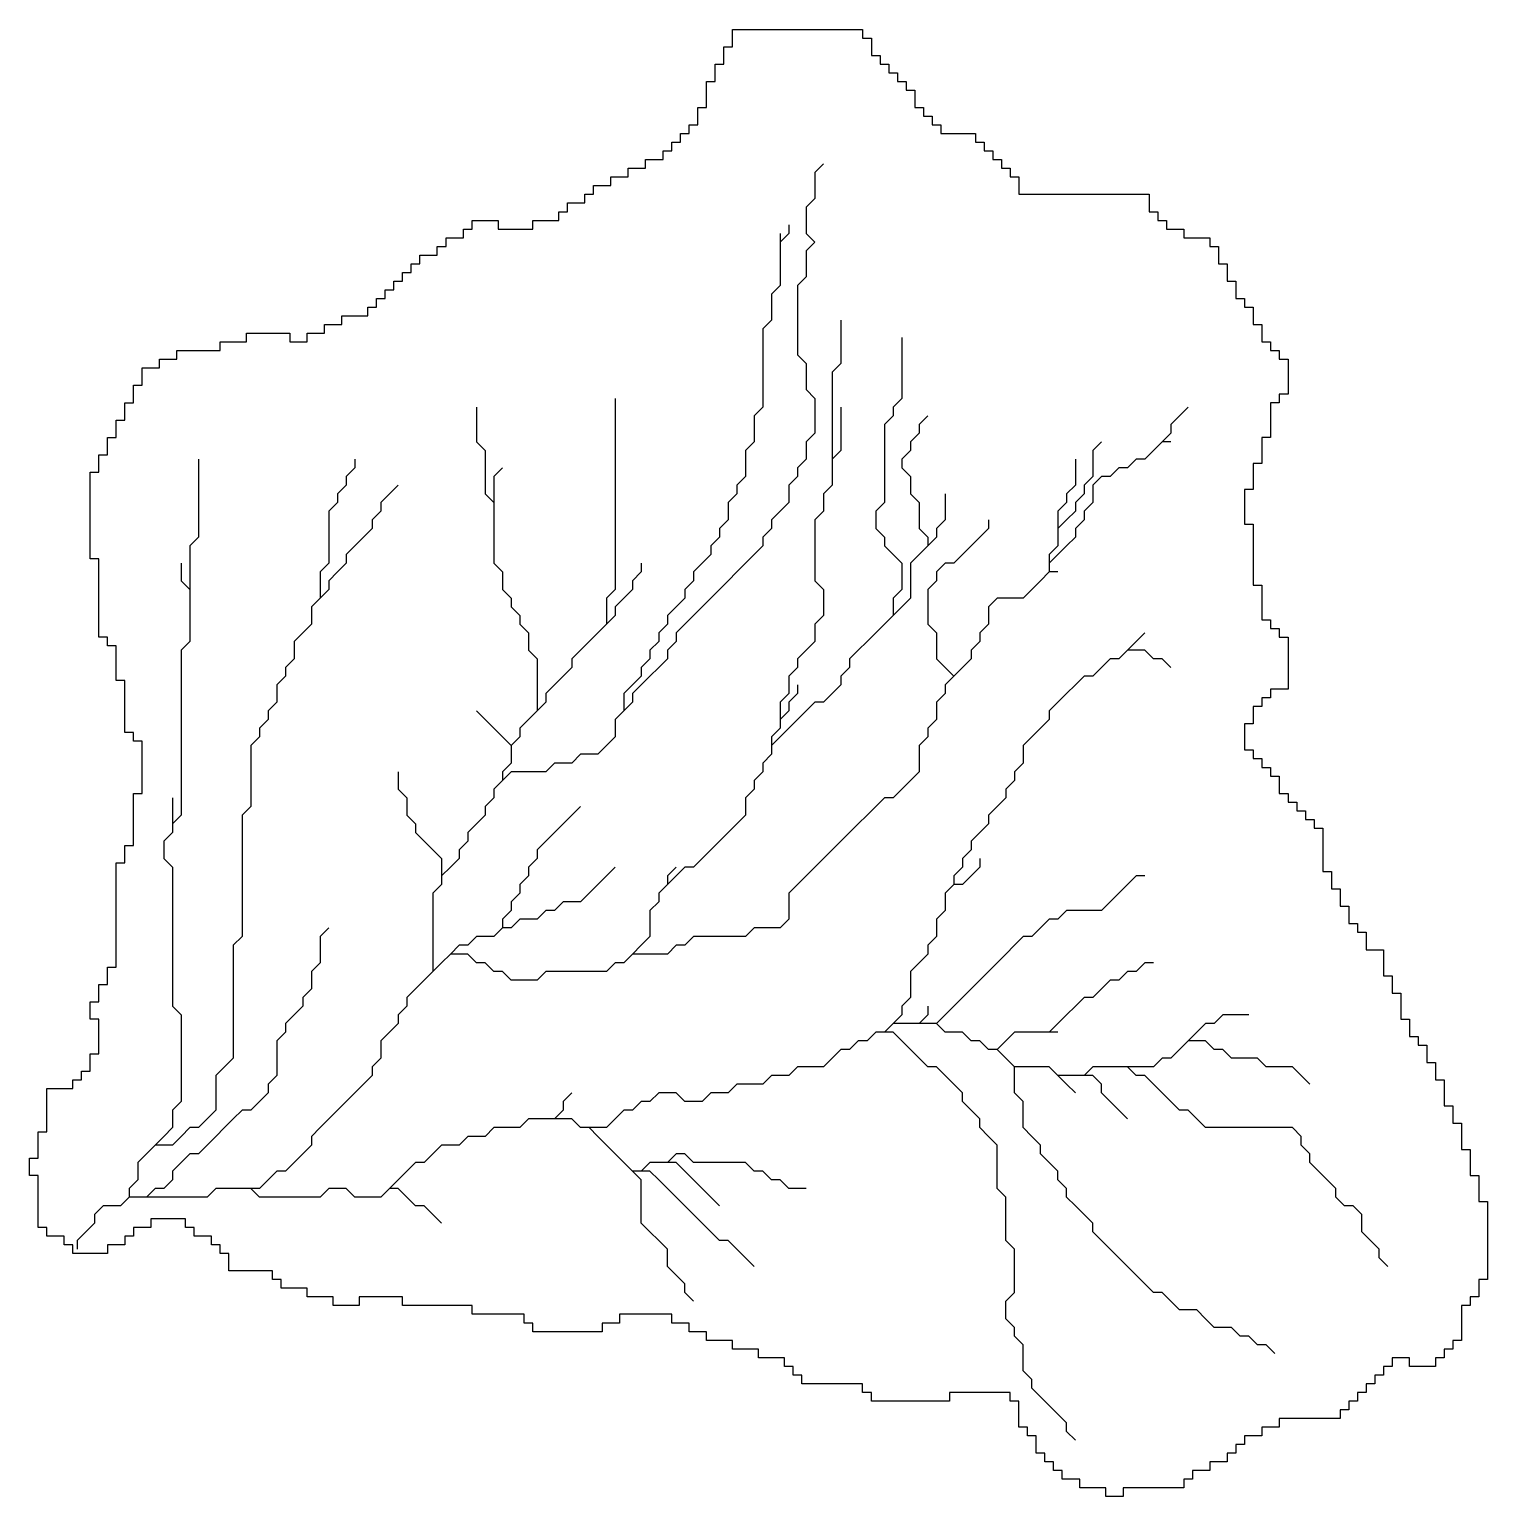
# Model space of a CAD drawing. Header units: metres. Extents: x 1638650 to 1640330, y 5112520 to 5114210.
import ezdxf

# ---------------------------------------------------------------- set-up
doc = ezdxf.new("R2010")
doc.units = ezdxf.units.M
doc.header["$MEASUREMENT"] = 0
doc.layers.add('basin', color=7, linetype='Continuous')
doc.layers.add('network', color=7, linetype='Continuous')

msp = doc.modelspace()

# ---------------------------------------------------------------- linework, layer by layer
at = {"layer": 'basin'}
msp.add_lwpolyline([(1639030, 5112740), (1639000, 5112740), (1639000, 5112750), (1638970, 5112750), (1638970, 5112760), (1638940, 5112760), (1638940, 5112770), (1638930, 5112770), (1638930, 5112780), (1638880, 5112780), (1638880, 5112800), (1638870, 5112800), (1638870, 5112810), (1638860, 5112810), (1638860, 5112820), (1638840, 5112820), (1638840, 5112830), (1638830, 5112830), (1638830, 5112840), (1638800, 5112840), (1638790, 5112840), (1638790, 5112830), (1638770, 5112830), (1638770, 5112820), (1638760, 5112820), (1638760, 5112810), (1638740, 5112810), (1638740, 5112800), (1638700, 5112800), (1638700, 5112810), (1638690, 5112810), (1638690, 5112820), (1638670, 5112820), (1638670, 5112830), (1638660, 5112830), (1638660, 5112890), (1638650, 5112890), (1638650, 5112910), (1638660, 5112910), (1638660, 5112940), (1638670, 5112940), (1638670, 5112990), (1638700, 5112990), (1638700, 5113000), (1638710, 5113000), (1638710, 5113010), (1638720, 5113010), (1638720, 5113020), (1638720, 5113030), (1638730, 5113030), (1638730, 5113070), (1638720, 5113070), (1638720, 5113090), (1638730, 5113090), (1638730, 5113110), (1638740, 5113110), (1638740, 5113130), (1638750, 5113130), (1638750, 5113250), (1638760, 5113250), (1638760, 5113270), (1638770, 5113270), (1638770, 5113330), (1638780, 5113330), (1638780, 5113380), (1638780, 5113390), (1638770, 5113390), (1638770, 5113400), (1638760, 5113400), (1638760, 5113460), (1638750, 5113460), (1638750, 5113500), (1638740, 5113500), (1638740, 5113510), (1638730, 5113510), (1638730, 5113580), (1638730, 5113600), (1638720, 5113600), (1638720, 5113700), (1638730, 5113700), (1638730, 5113720), (1638740, 5113720), (1638740, 5113740), (1638750, 5113740), (1638750, 5113760), (1638760, 5113760), (1638760, 5113780), (1638770, 5113780), (1638770, 5113800), (1638780, 5113800), (1638780, 5113820), (1638800, 5113820), (1638800, 5113830), (1638820, 5113830), (1638820, 5113840), (1638840, 5113840), (1638870, 5113840), (1638870, 5113850), (1638900, 5113850), (1638900, 5113860), (1638950, 5113860), (1638950, 5113850), (1638970, 5113850), (1638970, 5113860), (1638980, 5113860), (1638990, 5113860), (1638990, 5113870), (1639010, 5113870), (1639010, 5113880), (1639040, 5113880), (1639040, 5113890), (1639050, 5113890), (1639050, 5113900), (1639060, 5113900), (1639060, 5113910), (1639070, 5113910), (1639070, 5113920), (1639080, 5113920), (1639080, 5113930), (1639090, 5113930), (1639090, 5113940), (1639100, 5113940), (1639100, 5113950), (1639120, 5113950), (1639120, 5113960), (1639130, 5113960), (1639130, 5113970), (1639150, 5113970), (1639150, 5113980), (1639160, 5113980), (1639160, 5113990), (1639190, 5113990), (1639190, 5113980), (1639200, 5113980), (1639230, 5113980), (1639230, 5113990), (1639260, 5113990), (1639260, 5114000), (1639270, 5114000), (1639270, 5114010), (1639290, 5114010), (1639290, 5114020), (1639300, 5114020), (1639300, 5114030), (1639320, 5114030), (1639320, 5114040), (1639330, 5114040), (1639340, 5114040), (1639340, 5114050), (1639360, 5114050), (1639360, 5114060), (1639380, 5114060), (1639380, 5114070), (1639390, 5114070), (1639390, 5114080), (1639400, 5114080), (1639400, 5114090), (1639410, 5114090), (1639410, 5114100), (1639420, 5114100), (1639420, 5114120), (1639430, 5114120), (1639430, 5114150), (1639440, 5114150), (1639440, 5114170), (1639450, 5114170), (1639450, 5114180), (1639450, 5114190), (1639460, 5114190), (1639460, 5114210), (1639520, 5114210), (1639610, 5114210), (1639610, 5114200), (1639620, 5114200), (1639620, 5114180), (1639630, 5114180), (1639630, 5114170), (1639640, 5114170), (1639640, 5114160), (1639650, 5114160), (1639650, 5114150), (1639660, 5114150), (1639660, 5114140), (1639670, 5114140), (1639670, 5114120), (1639680, 5114120), (1639680, 5114110), (1639690, 5114110), (1639690, 5114100), (1639700, 5114100), (1639700, 5114090), (1639720, 5114090), (1639740, 5114090), (1639740, 5114080), (1639750, 5114080), (1639750, 5114070), (1639760, 5114070), (1639760, 5114060), (1639770, 5114060), (1639770, 5114050), (1639780, 5114050), (1639780, 5114040), (1639790, 5114040), (1639790, 5114020), (1639830, 5114020), (1639940, 5114020), (1639940, 5114000), (1639950, 5114000), (1639950, 5113990), (1639960, 5113990), (1639960, 5113980), (1639980, 5113980), (1639980, 5113970), (1640010, 5113970), (1640010, 5113960), (1640020, 5113960), (1640020, 5113940), (1640030, 5113940), (1640030, 5113920), (1640040, 5113920), (1640040, 5113900), (1640050, 5113900), (1640050, 5113890), (1640060, 5113890), (1640060, 5113870), (1640070, 5113870), (1640070, 5113850), (1640080, 5113850), (1640080, 5113840), (1640090, 5113840), (1640090, 5113830), (1640100, 5113830), (1640100, 5113790), (1640090, 5113790), (1640090, 5113780), (1640080, 5113780), (1640080, 5113740), (1640070, 5113740), (1640070, 5113710), (1640060, 5113710), (1640060, 5113700), (1640060, 5113680), (1640050, 5113680), (1640050, 5113640), (1640060, 5113640), (1640060, 5113570), (1640070, 5113570), (1640070, 5113530), (1640080, 5113530), (1640080, 5113520), (1640090, 5113520), (1640090, 5113510), (1640100, 5113510), (1640100, 5113450), (1640080, 5113450), (1640080, 5113440), (1640070, 5113440), (1640070, 5113430), (1640060, 5113430), (1640060, 5113410), (1640050, 5113410), (1640050, 5113390), (1640050, 5113380), (1640060, 5113380), (1640060, 5113370), (1640070, 5113370), (1640070, 5113360), (1640080, 5113360), (1640080, 5113350), (1640090, 5113350), (1640090, 5113330), (1640100, 5113330), (1640100, 5113320), (1640110, 5113320), (1640110, 5113310), (1640120, 5113310), (1640120, 5113300), (1640130, 5113300), (1640130, 5113290), (1640140, 5113290), (1640140, 5113240), (1640150, 5113240), (1640150, 5113220), (1640160, 5113220), (1640160, 5113200), (1640170, 5113200), (1640170, 5113180), (1640180, 5113180), (1640180, 5113170), (1640190, 5113170), (1640190, 5113150), (1640210, 5113150), (1640210, 5113120), (1640220, 5113120), (1640220, 5113100), (1640230, 5113100), (1640230, 5113070), (1640240, 5113070), (1640240, 5113050), (1640250, 5113050), (1640250, 5113040), (1640260, 5113040), (1640260, 5113020), (1640270, 5113020), (1640270, 5113000), (1640280, 5113000), (1640280, 5112970), (1640290, 5112970), (1640290, 5112950), (1640300, 5112950), (1640300, 5112920), (1640310, 5112920), (1640310, 5112900), (1640310, 5112890), (1640320, 5112890), (1640320, 5112860), (1640330, 5112860), (1640330, 5112770), (1640320, 5112770), (1640320, 5112750), (1640310, 5112750), (1640310, 5112740), (1640300, 5112740), (1640300, 5112700), (1640290, 5112700), (1640290, 5112690), (1640280, 5112690), (1640280, 5112680), (1640270, 5112680), (1640270, 5112670), (1640240, 5112670), (1640240, 5112680), (1640220, 5112680), (1640220, 5112670), (1640210, 5112670), (1640210, 5112660), (1640200, 5112660), (1640200, 5112650), (1640190, 5112650), (1640190, 5112640), (1640180, 5112640), (1640180, 5112630), (1640170, 5112630), (1640170, 5112620), (1640160, 5112620), (1640160, 5112610), (1640090, 5112610), (1640090, 5112600), (1640070, 5112600), (1640070, 5112590), (1640050, 5112590), (1640050, 5112580), (1640040, 5112580), (1640040, 5112570), (1640030, 5112570), (1640030, 5112560), (1640010, 5112560), (1640010, 5112550), (1639990, 5112550), (1639990, 5112540), (1639980, 5112540), (1639980, 5112530), (1639910, 5112530), (1639910, 5112520), (1639890, 5112520), (1639890, 5112530), (1639860, 5112530), (1639860, 5112540), (1639840, 5112540), (1639840, 5112550), (1639830, 5112550), (1639830, 5112560), (1639820, 5112560), (1639820, 5112570), (1639810, 5112570), (1639810, 5112590), (1639800, 5112590), (1639800, 5112600), (1639790, 5112600), (1639790, 5112630), (1639780, 5112630), (1639780, 5112640), (1639770, 5112640), (1639760, 5112640), (1639710, 5112640), (1639710, 5112630), (1639620, 5112630), (1639620, 5112640), (1639610, 5112640), (1639610, 5112650), (1639540, 5112650), (1639540, 5112660), (1639530, 5112660), (1639530, 5112670), (1639520, 5112670), (1639520, 5112680), (1639490, 5112680), (1639490, 5112690), (1639460, 5112690), (1639460, 5112700), (1639430, 5112700), (1639430, 5112710), (1639410, 5112710), (1639410, 5112720), (1639400, 5112720), (1639390, 5112720), (1639390, 5112730), (1639330, 5112730), (1639330, 5112720), (1639310, 5112720), (1639310, 5112710), (1639230, 5112710), (1639230, 5112720), (1639220, 5112720), (1639220, 5112730), (1639200, 5112730), (1639160, 5112730), (1639160, 5112740), (1639080, 5112740), (1639080, 5112750), (1639030, 5112750), (1639030, 5112740)], close=True, dxfattribs=at)
at = {"layer": 'network'}
for points in [[(1639565, 5114055), (1639555, 5114045), (1639555, 5114035), (1639555, 5114025), (1639555, 5114015), (1639545, 5114005), (1639545, 5113995), (1639545, 5113985), (1639545, 5113975), (1639555, 5113965), (1639545, 5113955), (1639545, 5113945), (1639545, 5113935), (1639545, 5113925), (1639535, 5113915), (1639535, 5113905), (1639535, 5113895), (1639535, 5113885), (1639535, 5113875), (1639535, 5113865), (1639535, 5113855), (1639535, 5113845), (1639535, 5113835), (1639545, 5113825), (1639545, 5113815), (1639545, 5113805), (1639545, 5113795), (1639555, 5113785), (1639555, 5113775), (1639555, 5113765), (1639555, 5113755), (1639555, 5113745), (1639545, 5113735), (1639545, 5113725), (1639545, 5113715), (1639535, 5113705), (1639535, 5113695), (1639525, 5113685), (1639525, 5113675), (1639525, 5113665), (1639515, 5113655), (1639505, 5113645), (1639505, 5113635), (1639495, 5113625), (1639495, 5113615), (1639485, 5113605), (1639475, 5113595), (1639465, 5113585), (1639455, 5113575), (1639445, 5113565), (1639435, 5113555), (1639425, 5113545), (1639415, 5113535), (1639405, 5113525), (1639395, 5113515), (1639395, 5113505), (1639385, 5113495), (1639385, 5113485), (1639375, 5113475), (1639365, 5113465), (1639355, 5113455), (1639345, 5113445), (1639345, 5113435), (1639335, 5113425)], [(1639525, 5113985), (1639525, 5113975), (1639515, 5113965)], [(1639515, 5113975), (1639515, 5113965)], [(1639515, 5113965), (1639515, 5113955), (1639515, 5113945), (1639515, 5113935), (1639515, 5113925), (1639515, 5113915), (1639505, 5113905), (1639505, 5113895), (1639505, 5113885), (1639505, 5113875), (1639495, 5113865), (1639495, 5113855), (1639495, 5113845), (1639495, 5113835), (1639495, 5113825), (1639495, 5113815), (1639495, 5113805), (1639495, 5113795), (1639495, 5113785), (1639495, 5113775), (1639485, 5113765), (1639485, 5113755), (1639485, 5113745), (1639485, 5113735), (1639475, 5113725), (1639475, 5113715), (1639475, 5113705), (1639475, 5113695), (1639465, 5113685), (1639465, 5113675), (1639455, 5113665), (1639455, 5113655), (1639455, 5113645), (1639445, 5113635), (1639445, 5113625), (1639435, 5113615), (1639435, 5113605), (1639425, 5113595), (1639415, 5113585), (1639415, 5113575), (1639405, 5113565), (1639405, 5113555), (1639395, 5113545), (1639385, 5113535), (1639385, 5113525), (1639375, 5113515), (1639375, 5113505), (1639365, 5113495), (1639365, 5113485), (1639355, 5113475), (1639355, 5113465), (1639345, 5113455), (1639335, 5113445), (1639335, 5113435), (1639335, 5113425)], [(1639585, 5113875), (1639585, 5113865), (1639585, 5113855), (1639585, 5113845), (1639585, 5113835), (1639585, 5113825), (1639575, 5113815), (1639575, 5113805), (1639575, 5113795), (1639575, 5113785), (1639575, 5113775), (1639575, 5113765), (1639575, 5113755), (1639575, 5113745), (1639575, 5113735), (1639575, 5113725), (1639575, 5113715)], [(1639655, 5113855), (1639655, 5113845), (1639655, 5113835), (1639655, 5113825), (1639655, 5113815), (1639655, 5113805), (1639655, 5113795), (1639655, 5113785), (1639645, 5113775), (1639645, 5113765), (1639635, 5113755), (1639635, 5113745), (1639635, 5113735), (1639635, 5113725), (1639635, 5113715), (1639635, 5113705), (1639635, 5113695), (1639635, 5113685), (1639635, 5113675), (1639635, 5113665), (1639625, 5113655), (1639625, 5113645), (1639625, 5113635), (1639635, 5113625), (1639635, 5113615), (1639645, 5113605), (1639655, 5113595), (1639655, 5113585), (1639655, 5113575), (1639655, 5113565), (1639645, 5113555), (1639645, 5113545), (1639645, 5113535)], [(1639165, 5113775), (1639165, 5113765), (1639165, 5113755), (1639165, 5113745), (1639165, 5113735), (1639175, 5113725), (1639175, 5113715), (1639175, 5113705), (1639175, 5113695), (1639175, 5113685), (1639175, 5113675), (1639185, 5113665)], [(1639325, 5113785), (1639325, 5113775), (1639325, 5113765), (1639325, 5113755), (1639325, 5113745), (1639325, 5113735), (1639325, 5113725), (1639325, 5113715), (1639325, 5113705), (1639325, 5113695), (1639325, 5113685), (1639325, 5113675), (1639325, 5113665), (1639325, 5113655), (1639325, 5113645), (1639325, 5113635), (1639325, 5113625), (1639325, 5113615), (1639325, 5113605), (1639325, 5113595), (1639325, 5113585), (1639325, 5113575), (1639325, 5113565), (1639315, 5113555), (1639315, 5113545), (1639315, 5113535), (1639315, 5113525)], [(1639585, 5113775), (1639585, 5113765), (1639585, 5113755), (1639585, 5113745), (1639585, 5113735), (1639585, 5113725), (1639575, 5113715)], [(1639985, 5113775), (1639975, 5113765), (1639965, 5113755), (1639965, 5113745), (1639955, 5113735)], [(1639685, 5113765), (1639675, 5113755), (1639675, 5113745), (1639665, 5113735), (1639665, 5113725), (1639655, 5113715), (1639655, 5113705), (1639665, 5113695), (1639665, 5113685), (1639665, 5113675), (1639675, 5113665), (1639675, 5113655), (1639675, 5113645), (1639675, 5113635), (1639685, 5113625), (1639685, 5113615)], [(1639955, 5113735), (1639945, 5113725), (1639935, 5113715), (1639925, 5113715), (1639915, 5113705), (1639905, 5113705), (1639895, 5113695), (1639885, 5113695), (1639875, 5113685), (1639875, 5113675), (1639875, 5113665), (1639865, 5113655), (1639865, 5113645), (1639855, 5113635), (1639855, 5113625), (1639845, 5113615), (1639835, 5113605), (1639825, 5113595)], [(1639885, 5113735), (1639875, 5113725), (1639875, 5113715), (1639875, 5113705), (1639875, 5113695), (1639865, 5113685), (1639865, 5113675), (1639855, 5113665), (1639855, 5113655), (1639845, 5113645), (1639835, 5113635)], [(1639965, 5113735), (1639955, 5113735)], [(1638845, 5113715), (1638845, 5113705), (1638845, 5113695), (1638845, 5113685), (1638845, 5113675), (1638845, 5113665), (1638845, 5113655), (1638845, 5113645), (1638845, 5113635), (1638845, 5113625), (1638835, 5113615), (1638835, 5113605), (1638835, 5113595), (1638835, 5113585), (1638835, 5113575), (1638835, 5113565)], [(1639025, 5113715), (1639025, 5113705), (1639015, 5113695), (1639015, 5113685), (1639005, 5113675), (1639005, 5113665), (1638995, 5113655), (1638995, 5113645), (1638995, 5113635), (1638995, 5113625), (1638995, 5113615), (1638995, 5113605), (1638995, 5113595), (1638985, 5113585), (1638985, 5113575), (1638985, 5113565), (1638985, 5113555)], [(1639195, 5113705), (1639185, 5113695), (1639185, 5113685), (1639185, 5113675), (1639185, 5113665)], [(1639575, 5113715), (1639575, 5113705), (1639575, 5113695), (1639575, 5113685), (1639565, 5113675), (1639565, 5113665), (1639565, 5113655), (1639555, 5113645), (1639555, 5113635), (1639555, 5113625), (1639555, 5113615), (1639555, 5113605), (1639555, 5113595), (1639555, 5113585), (1639555, 5113575), (1639565, 5113565), (1639565, 5113555), (1639565, 5113545), (1639565, 5113535), (1639555, 5113525), (1639555, 5113515), (1639555, 5113505), (1639545, 5113495), (1639535, 5113485), (1639535, 5113475), (1639525, 5113465), (1639525, 5113455), (1639525, 5113445), (1639515, 5113435), (1639515, 5113425), (1639515, 5113415)], [(1639855, 5113715), (1639855, 5113705), (1639855, 5113695), (1639855, 5113685), (1639845, 5113675), (1639845, 5113665), (1639835, 5113655), (1639835, 5113645), (1639835, 5113635)], [(1639075, 5113685), (1639065, 5113675), (1639055, 5113665), (1639055, 5113655), (1639045, 5113645), (1639045, 5113635), (1639035, 5113625), (1639025, 5113615), (1639015, 5113605), (1639015, 5113595), (1639005, 5113585), (1638995, 5113575), (1638995, 5113565), (1638985, 5113555)], [(1639705, 5113675), (1639705, 5113665), (1639705, 5113655), (1639705, 5113645), (1639695, 5113635), (1639695, 5113625), (1639685, 5113615)], [(1639185, 5113665), (1639185, 5113655), (1639185, 5113645), (1639185, 5113635), (1639185, 5113625), (1639185, 5113615), (1639185, 5113605), (1639185, 5113595), (1639195, 5113585), (1639195, 5113575), (1639195, 5113565), (1639205, 5113555), (1639205, 5113545), (1639215, 5113535), (1639215, 5113525), (1639225, 5113515), (1639225, 5113505), (1639225, 5113495), (1639235, 5113485), (1639235, 5113475), (1639235, 5113465), (1639235, 5113455), (1639235, 5113445), (1639235, 5113435), (1639235, 5113425)], [(1639755, 5113645), (1639755, 5113635), (1639745, 5113625), (1639735, 5113615), (1639725, 5113605), (1639715, 5113595), (1639705, 5113595), (1639695, 5113585), (1639695, 5113575), (1639685, 5113565), (1639685, 5113555), (1639685, 5113545), (1639685, 5113535), (1639685, 5113525), (1639695, 5113515), (1639695, 5113505), (1639695, 5113495), (1639695, 5113485), (1639705, 5113475), (1639715, 5113465)], [(1639835, 5113635), (1639835, 5113625), (1639835, 5113615), (1639825, 5113605), (1639825, 5113595)], [(1639685, 5113615), (1639675, 5113605), (1639665, 5113595), (1639665, 5113585), (1639665, 5113575), (1639665, 5113565), (1639665, 5113555), (1639655, 5113545), (1639645, 5113535)], [(1638825, 5113595), (1638825, 5113585), (1638825, 5113575), (1638835, 5113565)], [(1639355, 5113595), (1639355, 5113585), (1639345, 5113575), (1639345, 5113565), (1639335, 5113555), (1639325, 5113545), (1639325, 5113535), (1639315, 5113525)], [(1639825, 5113595), (1639825, 5113585)], [(1639825, 5113585), (1639815, 5113575), (1639805, 5113565), (1639795, 5113555), (1639785, 5113555), (1639775, 5113555), (1639765, 5113555), (1639755, 5113545), (1639755, 5113535), (1639755, 5113525), (1639745, 5113515), (1639745, 5113505), (1639735, 5113495), (1639735, 5113485), (1639725, 5113475), (1639715, 5113465)], [(1639835, 5113585), (1639825, 5113585)], [(1638985, 5113555), (1638975, 5113545), (1638975, 5113535), (1638975, 5113525), (1638965, 5113515), (1638955, 5113505), (1638955, 5113495), (1638955, 5113485), (1638945, 5113475), (1638945, 5113465), (1638935, 5113455), (1638935, 5113445), (1638935, 5113435), (1638925, 5113425), (1638925, 5113415), (1638915, 5113405), (1638915, 5113395), (1638905, 5113385), (1638905, 5113375), (1638905, 5113365), (1638905, 5113355), (1638905, 5113345), (1638905, 5113335), (1638905, 5113325), (1638905, 5113315), (1638895, 5113305), (1638895, 5113295), (1638895, 5113285), (1638895, 5113275), (1638895, 5113265), (1638895, 5113255), (1638895, 5113245), (1638895, 5113235), (1638895, 5113225), (1638895, 5113215), (1638895, 5113205), (1638895, 5113195), (1638895, 5113185), (1638895, 5113175), (1638895, 5113165), (1638885, 5113155), (1638885, 5113145), (1638885, 5113135), (1638885, 5113125), (1638885, 5113115), (1638885, 5113105), (1638885, 5113095), (1638885, 5113085), (1638885, 5113075), (1638885, 5113065), (1638885, 5113055), (1638885, 5113045), (1638885, 5113035), (1638885, 5113025), (1638875, 5113015), (1638865, 5113005), (1638865, 5112995), (1638865, 5112985), (1638865, 5112975), (1638865, 5112965), (1638855, 5112955), (1638845, 5112945), (1638835, 5112945), (1638825, 5112935), (1638815, 5112925), (1638805, 5112925), (1638795, 5112925)], [(1638835, 5113565), (1638835, 5113555), (1638835, 5113545), (1638835, 5113535), (1638835, 5113525), (1638835, 5113515), (1638835, 5113505), (1638825, 5113495), (1638825, 5113485), (1638825, 5113475), (1638825, 5113465), (1638825, 5113455), (1638825, 5113445), (1638825, 5113435), (1638825, 5113425), (1638825, 5113415), (1638825, 5113405), (1638825, 5113395), (1638825, 5113385), (1638825, 5113375), (1638825, 5113365), (1638825, 5113355), (1638825, 5113345), (1638825, 5113335), (1638825, 5113325), (1638825, 5113315), (1638825, 5113305), (1638815, 5113295)], [(1639645, 5113535), (1639635, 5113525), (1639625, 5113515), (1639615, 5113505), (1639605, 5113495), (1639595, 5113485), (1639595, 5113475), (1639585, 5113465), (1639585, 5113455), (1639575, 5113445), (1639565, 5113435), (1639555, 5113435), (1639545, 5113425), (1639535, 5113415), (1639525, 5113405), (1639515, 5113395), (1639505, 5113385)], [(1639315, 5113525), (1639305, 5113515), (1639295, 5113505), (1639285, 5113495), (1639275, 5113485), (1639275, 5113475), (1639265, 5113465), (1639255, 5113455), (1639245, 5113445), (1639245, 5113435), (1639235, 5113425)], [(1639935, 5113515), (1639925, 5113505), (1639915, 5113495)], [(1639915, 5113495), (1639905, 5113485), (1639895, 5113485), (1639885, 5113475), (1639875, 5113465), (1639865, 5113465), (1639855, 5113455), (1639845, 5113445), (1639835, 5113435), (1639825, 5113425), (1639825, 5113415), (1639815, 5113405), (1639805, 5113395), (1639795, 5113385), (1639795, 5113375), (1639795, 5113365), (1639785, 5113355), (1639785, 5113345), (1639775, 5113335), (1639775, 5113325), (1639765, 5113315), (1639755, 5113305), (1639755, 5113295), (1639745, 5113285), (1639735, 5113275), (1639735, 5113265), (1639725, 5113255), (1639725, 5113245), (1639715, 5113235), (1639715, 5113225)], [(1639965, 5113475), (1639955, 5113485), (1639945, 5113485), (1639935, 5113495), (1639925, 5113495), (1639915, 5113495)], [(1639715, 5113465), (1639705, 5113455), (1639705, 5113445), (1639695, 5113435), (1639695, 5113425), (1639695, 5113415), (1639685, 5113405), (1639685, 5113395), (1639675, 5113385), (1639675, 5113375), (1639675, 5113365), (1639675, 5113355), (1639665, 5113345), (1639655, 5113335), (1639645, 5113325), (1639635, 5113325), (1639625, 5113315), (1639615, 5113305), (1639605, 5113295), (1639595, 5113285), (1639585, 5113275), (1639575, 5113265), (1639565, 5113255), (1639555, 5113245), (1639545, 5113235), (1639535, 5113225), (1639525, 5113215), (1639525, 5113205), (1639525, 5113195), (1639525, 5113185), (1639515, 5113175), (1639505, 5113175), (1639495, 5113175), (1639485, 5113175), (1639475, 5113165), (1639465, 5113165), (1639455, 5113165), (1639445, 5113165), (1639435, 5113165), (1639425, 5113165), (1639415, 5113165), (1639405, 5113155), (1639395, 5113155), (1639385, 5113145), (1639375, 5113145), (1639365, 5113145), (1639355, 5113145), (1639345, 5113145)], [(1639535, 5113455), (1639535, 5113445), (1639525, 5113435), (1639525, 5113425), (1639515, 5113415)], [(1639165, 5113425), (1639175, 5113415), (1639185, 5113405), (1639195, 5113395), (1639205, 5113385)], [(1639335, 5113425), (1639325, 5113415), (1639325, 5113405), (1639325, 5113395), (1639315, 5113385), (1639305, 5113375), (1639295, 5113375), (1639285, 5113375), (1639275, 5113365), (1639265, 5113365), (1639255, 5113365), (1639245, 5113355), (1639235, 5113355), (1639225, 5113355), (1639215, 5113355), (1639205, 5113355), (1639195, 5113345)], [(1639235, 5113425), (1639225, 5113415), (1639215, 5113405), (1639215, 5113395), (1639205, 5113385)], [(1639515, 5113415), (1639515, 5113405), (1639505, 5113395), (1639505, 5113385)], [(1639205, 5113385), (1639205, 5113375), (1639205, 5113365), (1639195, 5113355), (1639195, 5113345)], [(1639505, 5113385), (1639505, 5113375), (1639495, 5113365), (1639495, 5113355), (1639485, 5113345), (1639485, 5113335), (1639475, 5113325), (1639475, 5113315), (1639475, 5113305), (1639465, 5113295), (1639455, 5113285), (1639445, 5113275), (1639435, 5113265), (1639425, 5113255), (1639415, 5113245), (1639405, 5113245), (1639395, 5113235), (1639385, 5113225)], [(1639075, 5113355), (1639075, 5113345), (1639075, 5113335), (1639085, 5113325), (1639085, 5113315), (1639085, 5113305), (1639095, 5113295), (1639095, 5113285), (1639105, 5113275), (1639115, 5113265), (1639125, 5113255), (1639125, 5113245), (1639125, 5113235)], [(1639195, 5113345), (1639185, 5113335), (1639185, 5113325), (1639175, 5113315), (1639175, 5113305), (1639165, 5113295), (1639155, 5113285), (1639155, 5113275), (1639145, 5113265), (1639145, 5113255), (1639135, 5113245), (1639125, 5113235)], [(1638815, 5113325), (1638815, 5113315), (1638815, 5113305), (1638815, 5113295)], [(1639285, 5113315), (1639275, 5113305), (1639265, 5113295), (1639255, 5113285), (1639245, 5113275), (1639235, 5113265), (1639235, 5113255), (1639225, 5113245), (1639225, 5113235), (1639215, 5113225), (1639215, 5113215), (1639205, 5113205), (1639205, 5113195), (1639195, 5113185), (1639195, 5113175)], [(1638815, 5113295), (1638815, 5113285), (1638805, 5113275), (1638805, 5113265), (1638805, 5113255), (1638815, 5113245), (1638815, 5113235), (1638815, 5113225), (1638815, 5113215), (1638815, 5113205), (1638815, 5113195), (1638815, 5113185), (1638815, 5113175), (1638815, 5113165), (1638815, 5113155), (1638815, 5113145), (1638815, 5113135), (1638815, 5113125), (1638815, 5113115), (1638815, 5113105), (1638815, 5113095), (1638815, 5113085), (1638825, 5113075), (1638825, 5113065), (1638825, 5113055), (1638825, 5113045), (1638825, 5113035), (1638825, 5113025), (1638825, 5113015), (1638825, 5113005), (1638825, 5112995), (1638825, 5112985), (1638825, 5112975), (1638815, 5112965), (1638815, 5112955), (1638815, 5112945), (1638805, 5112935), (1638795, 5112925)], [(1639745, 5113255), (1639745, 5113245), (1639735, 5113235), (1639725, 5113225), (1639715, 5113225)], [(1639125, 5113235), (1639125, 5113225), (1639115, 5113215), (1639115, 5113205), (1639115, 5113195), (1639115, 5113185), (1639115, 5113175), (1639115, 5113165), (1639115, 5113155), (1639115, 5113145), (1639115, 5113135), (1639115, 5113125)], [(1639325, 5113245), (1639315, 5113235), (1639305, 5113225), (1639295, 5113215), (1639285, 5113205), (1639275, 5113205), (1639265, 5113205), (1639255, 5113195), (1639245, 5113195), (1639235, 5113185), (1639225, 5113185), (1639215, 5113185), (1639205, 5113175), (1639195, 5113175)], [(1639395, 5113245), (1639385, 5113235), (1639385, 5113225)], [(1639935, 5113235), (1639925, 5113235), (1639915, 5113225), (1639905, 5113215), (1639895, 5113205), (1639885, 5113195), (1639875, 5113195), (1639865, 5113195), (1639855, 5113195), (1639845, 5113195), (1639835, 5113185), (1639825, 5113185), (1639815, 5113175), (1639805, 5113165), (1639795, 5113165), (1639785, 5113155), (1639775, 5113145), (1639765, 5113135), (1639755, 5113125), (1639745, 5113115), (1639735, 5113105), (1639725, 5113095), (1639715, 5113085), (1639705, 5113075), (1639695, 5113065)], [(1639385, 5113225), (1639375, 5113215), (1639375, 5113205), (1639365, 5113195), (1639365, 5113185), (1639365, 5113175), (1639365, 5113165), (1639355, 5113155), (1639345, 5113145)], [(1639715, 5113225), (1639705, 5113215), (1639705, 5113205), (1639705, 5113195), (1639695, 5113185), (1639695, 5113175), (1639695, 5113165), (1639685, 5113155), (1639685, 5113145), (1639675, 5113135), (1639665, 5113125), (1639665, 5113115), (1639665, 5113105), (1639665, 5113095), (1639655, 5113085), (1639655, 5113075), (1639645, 5113065)], [(1638995, 5113175), (1638985, 5113165), (1638985, 5113155), (1638985, 5113145), (1638985, 5113135), (1638975, 5113125), (1638975, 5113115), (1638975, 5113105), (1638965, 5113095), (1638965, 5113085), (1638955, 5113075), (1638945, 5113065), (1638945, 5113055), (1638935, 5113045), (1638935, 5113035), (1638935, 5113025), (1638935, 5113015), (1638935, 5113005), (1638925, 5112995), (1638925, 5112985), (1638915, 5112975), (1638905, 5112965), (1638895, 5112965), (1638885, 5112955), (1638875, 5112945), (1638865, 5112935), (1638855, 5112925), (1638845, 5112915), (1638835, 5112915), (1638825, 5112905), (1638815, 5112895), (1638815, 5112885), (1638805, 5112875), (1638795, 5112875), (1638785, 5112865)], [(1639195, 5113175), (1639185, 5113165), (1639175, 5113165), (1639165, 5113165), (1639155, 5113155), (1639145, 5113155), (1639135, 5113145)], [(1639135, 5113145), (1639125, 5113135), (1639115, 5113125)], [(1639345, 5113145), (1639335, 5113135), (1639325, 5113135), (1639315, 5113125), (1639305, 5113125), (1639295, 5113125), (1639285, 5113125), (1639275, 5113125), (1639265, 5113125), (1639255, 5113125), (1639245, 5113125), (1639235, 5113115), (1639225, 5113115), (1639215, 5113115), (1639205, 5113115), (1639195, 5113125), (1639185, 5113125), (1639175, 5113135), (1639165, 5113135), (1639155, 5113145), (1639145, 5113145), (1639135, 5113145)], [(1639945, 5113135), (1639935, 5113135), (1639925, 5113125), (1639915, 5113125), (1639905, 5113115), (1639895, 5113115), (1639885, 5113105), (1639875, 5113095), (1639865, 5113095), (1639855, 5113085), (1639845, 5113075), (1639835, 5113065), (1639825, 5113055)], [(1639115, 5113125), (1639105, 5113115), (1639095, 5113105), (1639085, 5113095), (1639085, 5113085), (1639075, 5113075), (1639075, 5113065), (1639065, 5113055), (1639055, 5113045), (1639055, 5113035), (1639055, 5113025), (1639045, 5113015), (1639045, 5113005), (1639035, 5112995), (1639025, 5112985), (1639015, 5112975), (1639005, 5112965), (1638995, 5112955), (1638985, 5112945), (1638975, 5112935), (1638975, 5112925), (1638965, 5112915), (1638955, 5112905), (1638945, 5112895), (1638935, 5112895), (1638925, 5112885), (1638915, 5112875), (1638905, 5112875)], [(1639685, 5113085), (1639685, 5113075), (1639675, 5113065)], [(1639645, 5113065), (1639635, 5113055)], [(1639675, 5113065), (1639665, 5113065), (1639655, 5113065), (1639645, 5113065)], [(1639695, 5113065), (1639685, 5113065), (1639675, 5113065)], [(1639765, 5113035), (1639755, 5113035), (1639745, 5113045), (1639735, 5113045), (1639725, 5113055), (1639715, 5113055), (1639705, 5113055), (1639695, 5113065)], [(1640055, 5113075), (1640045, 5113075), (1640035, 5113075), (1640025, 5113075), (1640015, 5113065), (1640005, 5113065), (1639995, 5113055), (1639985, 5113045)], [(1639635, 5113055), (1639625, 5113055), (1639615, 5113045), (1639605, 5113045), (1639595, 5113035), (1639585, 5113035), (1639575, 5113025), (1639565, 5113015), (1639555, 5113015), (1639545, 5113015), (1639535, 5113015), (1639525, 5113005), (1639515, 5113005), (1639505, 5113005), (1639495, 5112995), (1639485, 5112995), (1639475, 5112995), (1639465, 5112995), (1639455, 5112985), (1639445, 5112985), (1639435, 5112985), (1639425, 5112975), (1639415, 5112975), (1639405, 5112975), (1639395, 5112985), (1639385, 5112985), (1639375, 5112985), (1639365, 5112975), (1639355, 5112975), (1639345, 5112965), (1639335, 5112965), (1639325, 5112955), (1639315, 5112945), (1639305, 5112945), (1639295, 5112945)], [(1639855, 5112585), (1639845, 5112595), (1639845, 5112605), (1639835, 5112615), (1639825, 5112625), (1639815, 5112635), (1639805, 5112645), (1639805, 5112655), (1639795, 5112665), (1639795, 5112675), (1639795, 5112685), (1639795, 5112695), (1639785, 5112705), (1639785, 5112715), (1639775, 5112725), (1639775, 5112735), (1639775, 5112745), (1639785, 5112755), (1639785, 5112765), (1639785, 5112775), (1639785, 5112785), (1639785, 5112795), (1639785, 5112805), (1639775, 5112815), (1639775, 5112825), (1639775, 5112835), (1639775, 5112845), (1639775, 5112855), (1639775, 5112865), (1639765, 5112875), (1639765, 5112885), (1639765, 5112895), (1639765, 5112905), (1639765, 5112915), (1639765, 5112925), (1639755, 5112935), (1639745, 5112945), (1639745, 5112955), (1639735, 5112965), (1639725, 5112975), (1639725, 5112985), (1639715, 5112995), (1639705, 5113005), (1639695, 5113015), (1639685, 5113015), (1639675, 5113025), (1639665, 5113035), (1639655, 5113045), (1639645, 5113055), (1639635, 5113055)], [(1639825, 5113055), (1639815, 5113055), (1639805, 5113055), (1639795, 5113055), (1639785, 5113055), (1639775, 5113045), (1639765, 5113035)], [(1639835, 5113055), (1639825, 5113055)], [(1639985, 5113045), (1639975, 5113035), (1639965, 5113025), (1639955, 5113025), (1639945, 5113015), (1639935, 5113015), (1639925, 5113015), (1639915, 5113015)], [(1640125, 5112995), (1640115, 5113005), (1640105, 5113015), (1640095, 5113015), (1640085, 5113015), (1640075, 5113015), (1640065, 5113025), (1640055, 5113025), (1640045, 5113025), (1640035, 5113025), (1640025, 5113035), (1640015, 5113035), (1640005, 5113045), (1639995, 5113045), (1639985, 5113045)], [(1639785, 5113015), (1639775, 5113025), (1639765, 5113035)], [(1640085, 5112685), (1640075, 5112695), (1640065, 5112695), (1640055, 5112705), (1640045, 5112705), (1640035, 5112715), (1640025, 5112715), (1640015, 5112715), (1640005, 5112725), (1639995, 5112735), (1639985, 5112735), (1639975, 5112735), (1639965, 5112745), (1639955, 5112755), (1639945, 5112755), (1639935, 5112765), (1639925, 5112775), (1639915, 5112785), (1639905, 5112795), (1639895, 5112805), (1639885, 5112815), (1639875, 5112825), (1639875, 5112835), (1639865, 5112845), (1639855, 5112855), (1639845, 5112865), (1639845, 5112875), (1639835, 5112885), (1639835, 5112895), (1639825, 5112905), (1639815, 5112915), (1639815, 5112925), (1639805, 5112935), (1639795, 5112945), (1639795, 5112955), (1639795, 5112965), (1639795, 5112975), (1639785, 5112985), (1639785, 5112995), (1639785, 5113005), (1639785, 5113015)], [(1639835, 5113005), (1639825, 5113015), (1639815, 5113015), (1639805, 5113015), (1639795, 5113015), (1639785, 5113015)], [(1639915, 5113015), (1639905, 5113015), (1639895, 5113015), (1639885, 5113015), (1639875, 5113015), (1639865, 5113005)], [(1640215, 5112785), (1640205, 5112795), (1640205, 5112805), (1640195, 5112815), (1640185, 5112825), (1640185, 5112835), (1640185, 5112845), (1640175, 5112855), (1640165, 5112855), (1640155, 5112865), (1640155, 5112875), (1640145, 5112885), (1640135, 5112895), (1640125, 5112905), (1640125, 5112915), (1640115, 5112925), (1640115, 5112935), (1640105, 5112945), (1640095, 5112945), (1640085, 5112945), (1640075, 5112945), (1640065, 5112945), (1640055, 5112945), (1640045, 5112945), (1640035, 5112945), (1640025, 5112945), (1640015, 5112945), (1640005, 5112945), (1639995, 5112955), (1639985, 5112965), (1639975, 5112965), (1639965, 5112975), (1639955, 5112985), (1639945, 5112995), (1639935, 5113005), (1639925, 5113005), (1639915, 5113015)], [(1639855, 5112985), (1639845, 5112995), (1639835, 5113005)], [(1639865, 5113005), (1639855, 5113005), (1639845, 5113005), (1639835, 5113005)], [(1639915, 5112955), (1639905, 5112965), (1639895, 5112975), (1639885, 5112985), (1639885, 5112995), (1639875, 5113005), (1639865, 5113005)], [(1639275, 5112985), (1639265, 5112975), (1639265, 5112965), (1639255, 5112955)], [(1639255, 5112955), (1639245, 5112955), (1639235, 5112955), (1639225, 5112955), (1639215, 5112945), (1639205, 5112945), (1639195, 5112945), (1639185, 5112945), (1639175, 5112935), (1639165, 5112935), (1639155, 5112935), (1639145, 5112925), (1639135, 5112925), (1639125, 5112925), (1639115, 5112915), (1639105, 5112905), (1639095, 5112905), (1639085, 5112895), (1639075, 5112885), (1639065, 5112875)], [(1639295, 5112945), (1639285, 5112945), (1639275, 5112955), (1639265, 5112955), (1639255, 5112955)], [(1639345, 5112895), (1639335, 5112905), (1639325, 5112915), (1639315, 5112925), (1639305, 5112935), (1639295, 5112945)], [(1638795, 5112925), (1638785, 5112915), (1638775, 5112905), (1638775, 5112895), (1638775, 5112885), (1638765, 5112875), (1638765, 5112865)], [(1639545, 5112875), (1639535, 5112875), (1639525, 5112875), (1639515, 5112885), (1639505, 5112885), (1639495, 5112895), (1639485, 5112895), (1639475, 5112905), (1639465, 5112905), (1639455, 5112905), (1639445, 5112905), (1639435, 5112905), (1639425, 5112905), (1639415, 5112905), (1639405, 5112915), (1639395, 5112915), (1639385, 5112905)], [(1639415, 5112745), (1639405, 5112755), (1639405, 5112765), (1639395, 5112775), (1639385, 5112785), (1639385, 5112795), (1639385, 5112805), (1639375, 5112815), (1639365, 5112825), (1639355, 5112835), (1639355, 5112845), (1639355, 5112855), (1639355, 5112865), (1639355, 5112875), (1639355, 5112885), (1639345, 5112895)], [(1639355, 5112895), (1639345, 5112895)], [(1639385, 5112905), (1639375, 5112905), (1639365, 5112905), (1639355, 5112895)], [(1639485, 5112785), (1639475, 5112795), (1639465, 5112805), (1639455, 5112815), (1639445, 5112815), (1639435, 5112825), (1639425, 5112835), (1639415, 5112845), (1639405, 5112855), (1639395, 5112865), (1639385, 5112875), (1639375, 5112885), (1639365, 5112895), (1639355, 5112895)], [(1639445, 5112855), (1639435, 5112865), (1639425, 5112875), (1639415, 5112885), (1639405, 5112895), (1639395, 5112905), (1639385, 5112905)], [(1638765, 5112865), (1638755, 5112855), (1638745, 5112855), (1638735, 5112855), (1638725, 5112845), (1638725, 5112835), (1638715, 5112825), (1638705, 5112815), (1638705, 5112805)], [(1638785, 5112865), (1638775, 5112865), (1638765, 5112865)], [(1638905, 5112875), (1638895, 5112875), (1638885, 5112875), (1638875, 5112875), (1638865, 5112875), (1638855, 5112865), (1638845, 5112865), (1638835, 5112865), (1638825, 5112865), (1638815, 5112865), (1638805, 5112865), (1638795, 5112865), (1638785, 5112865)], [(1639065, 5112875), (1639055, 5112865), (1639045, 5112865), (1639035, 5112865), (1639025, 5112865), (1639015, 5112875), (1639005, 5112875), (1638995, 5112875), (1638985, 5112865), (1638975, 5112865), (1638965, 5112865), (1638955, 5112865), (1638945, 5112865), (1638935, 5112865), (1638925, 5112865), (1638915, 5112865), (1638905, 5112875)], [(1639125, 5112835), (1639115, 5112845), (1639105, 5112855), (1639095, 5112855), (1639085, 5112865), (1639075, 5112875), (1639065, 5112875)]]:
    msp.add_lwpolyline(points, dxfattribs=at)

doc.saveas('drawing.dxf')
